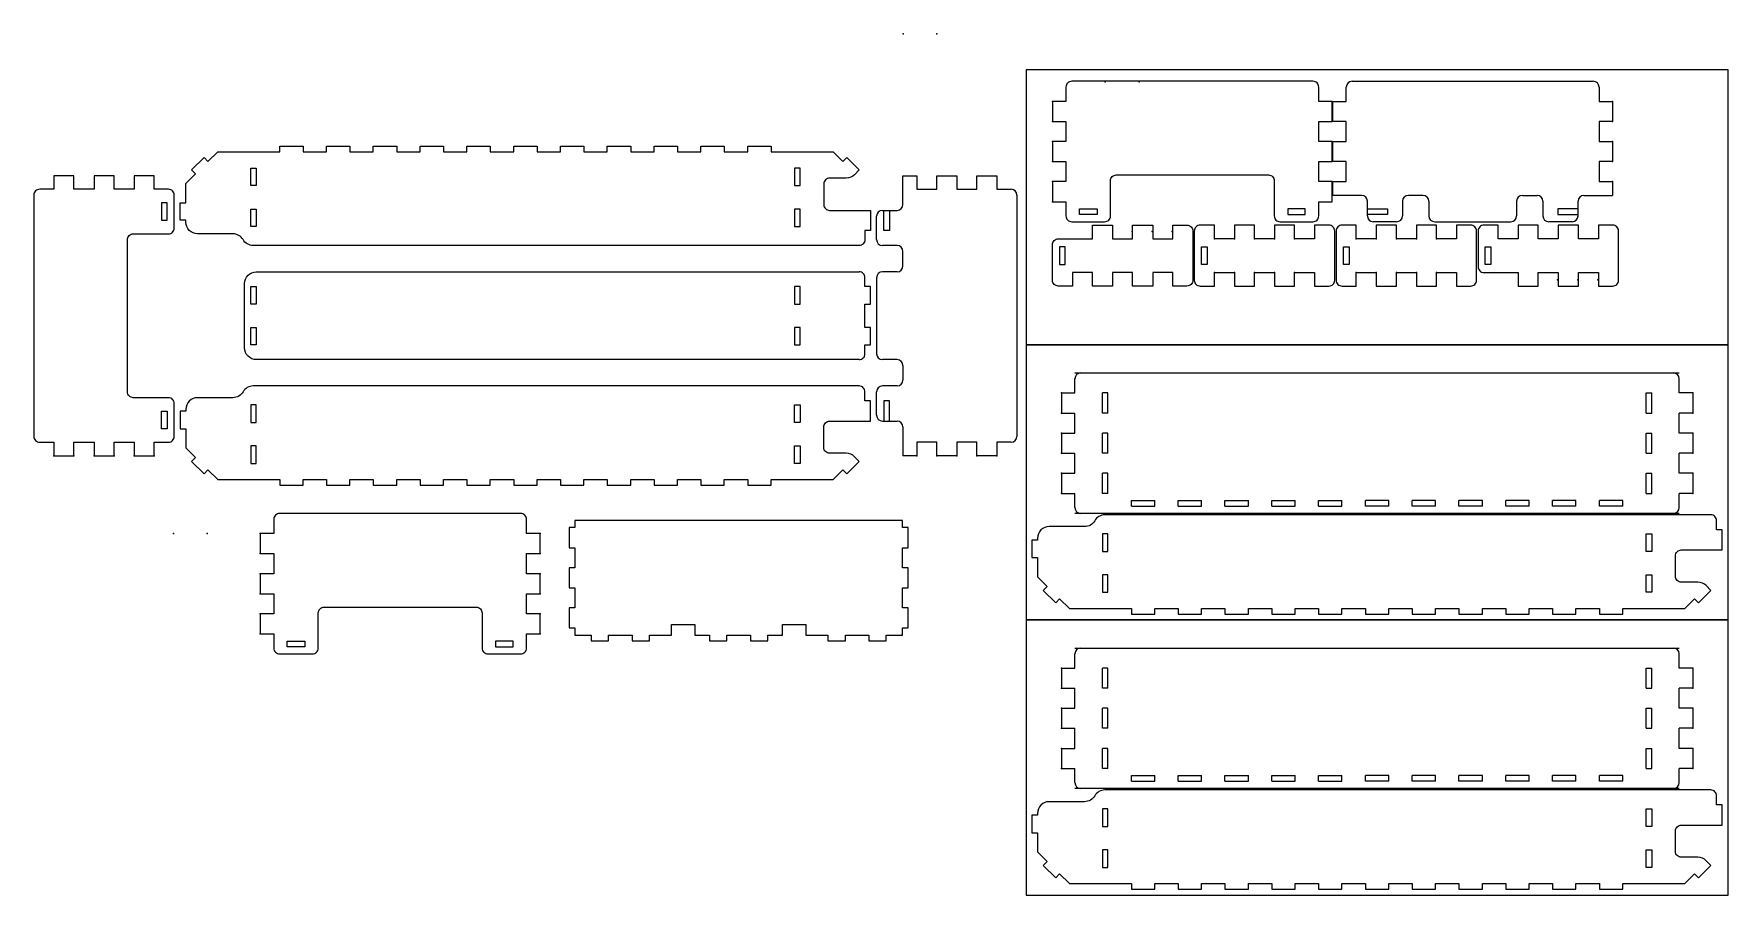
# Model space of a CAD drawing. Header units: inches. Extents: x 0.7 to 73.1, y -12 to 24.8.
import ezdxf

# ---------------------------------------------------------------- set-up
doc = ezdxf.new("R2010")
doc.units = ezdxf.units.IN
doc.header["$MEASUREMENT"] = 0
doc.layers.add('CUT', color=1, linetype='Continuous')

# ---------------------------------------------------------------- blocks, each defined once
blk = doc.blocks.new('Floor_Side')
at = {"layer": 'CUT'}
for points in [[(-26.804, -1.109, -0.414214), (-27.304, -0.609), (-27.304, -0.533), (-27.544, -0.533), (-27.544, 0.217), (-27.304, 0.217), (-27.304, 1.032), (-26.889, 1.446), (-27.059, 1.616), (-26.529, 2.146), (-26.359, 1.977), (-25.944, 2.391), (-23.294, 2.391), (-23.294, 2.631), (-22.294, 2.631), (-22.294, 2.391), (-21.294, 2.391), (-21.294, 2.631), (-20.294, 2.631), (-20.294, 2.391), (-19.294, 2.391), (-19.294, 2.631), (-18.294, 2.631), (-18.294, 2.391), (-17.294, 2.391), (-17.294, 2.631), (-16.294, 2.631), (-16.294, 2.391), (-15.294, 2.391), (-15.294, 2.631), (-14.294, 2.631), (-14.294, 2.391), (-13.294, 2.391), (-13.294, 2.631), (-12.294, 2.631), (-12.294, 2.391), (-11.294, 2.391), (-11.294, 2.631), (-10.294, 2.631), (-10.294, 2.391), (-9.294, 2.391), (-9.294, 2.631), (-8.294, 2.631), (-8.294, 2.391), (-7.294, 2.391), (-7.294, 2.631), (-6.294, 2.631), (-6.294, 2.391), (-5.294, 2.391), (-5.294, 2.631), (-4.294, 2.631), (-4.294, 2.391), (-3.294, 2.391), (-3.294, 2.631), (-2.294, 2.631), (-2.294, 2.391), (0.357, 2.391), (0.771, 1.977), (0.941, 2.146), (1.471, 1.616), (1.268, 1.413, -0.198912), (0.914, 1.266), (0.206, 1.266, 0.414214), (-0.044, 1.016), (-0.044, 0.141, 0.414214), (0.206, -0.109), (1.956, -0.109)], [(1.956, -0.109), (1.956, -0.971), (1.716, -0.971), (1.716, -1.359, -0.414214), (1.466, -1.609), (-24.428, -1.609, -0.267949), (-24.861, -1.359, 0.267949), (-25.294, -1.109), (-26.804, -1.109)]]:
    blk.add_lwpolyline(points, format="xyb", dxfattribs=at)
for points in [[(-24.534, 1.699), (-24.294, 1.699), (-24.294, 0.949), (-24.534, 0.949)], [(-1.054, 1.699), (-1.294, 1.699), (-1.294, 0.949), (-1.054, 0.949)], [(-24.534, -0.051), (-24.294, -0.051), (-24.294, -0.801), (-24.534, -0.801)], [(-1.054, -0.051), (-1.294, -0.051), (-1.294, -0.801), (-1.054, -0.801)]]:
    blk.add_lwpolyline(points, close=True, dxfattribs=at)
blk = doc.blocks.new('End_Long')
at = {"layer": 'CUT'}
blk.add_lwpolyline([(-3.25, 0), (3.25, 0, -0.414214), (3.5, -0.25), (3.5, -1.75, 0.414214), (3.75, -2), (5.151, -2, 0.414214), (5.401, -1.75), (5.401, -1.143), (5.98, -1.143), (5.98, -0.286), (5.401, -0.286), (5.401, 0.571), (5.98, 0.571), (5.98, 1.429), (5.401, 1.429), (5.401, 2.286), (5.98, 2.286), (5.98, 3.143), (5.401, 3.143), (5.401, 3.75, 0.414214), (5.151, 4), (-5.151, 4, 0.414214), (-5.401, 3.75), (-5.401, 3.143), (-5.98, 3.143), (-5.98, 2.286), (-5.401, 2.286), (-5.401, 1.429), (-5.98, 1.429), (-5.98, 0.571), (-5.401, 0.571), (-5.401, -0.286), (-5.98, -0.286), (-5.98, -1.143), (-5.401, -1.143), (-5.401, -1.75, 0.414214), (-5.151, -2), (-3.75, -2, 0.414214), (-3.5, -1.75), (-3.5, -0.25, -0.414214)], format="xyb", close=True, dxfattribs=at)
for points in [[(-4.825, -1.691), (-4.825, -1.451), (-4.075, -1.451), (-4.075, -1.691)], [(4.825, -1.691), (4.825, -1.451), (4.075, -1.451), (4.075, -1.691)]]:
    blk.add_lwpolyline(points, close=True, dxfattribs=at)
for p in [(-5.98, 3.143), (5.98, 3.143), (-5.98, 2.286), (5.98, 2.286), (-5.98, 1.429), (5.98, 1.429), (-5.98, 0.571), (5.98, 0.571), (-5.98, -0.286), (5.98, -0.286), (-5.98, -1.143), (5.98, -1.143)]:
    blk.add_point(p, dxfattribs=at)
blk = doc.blocks.new('Corner_Wheel')
at = {"layer": 'CUT'}
blk.add_lwpolyline([(0.721, -0.299), (0.721, 1.166), (1.301, 1.166), (1.301, 2.023), (0.721, 2.023), (0.721, 2.88), (1.301, 2.88), (1.301, 3.737), (0.721, 3.737), (0.721, 4.594), (1.301, 4.594), (1.301, 5.201, 0.414214), (1.051, 5.451), (-1.051, 5.451, 0.414214), (-1.301, 5.201), (-1.301, 4.594), (-0.721, 4.594), (-0.721, 3.737), (-1.301, 3.737), (-1.301, 2.88), (-0.721, 2.88), (-0.721, 2.023), (-1.301, 2.023), (-1.301, 1.166), (-0.721, 1.166), (-0.721, 0.309), (-1.301, 0.309), (-1.301, -0.299, 0.414214), (-1.051, -0.549), (0.471, -0.549, 0.414214)], format="xyb", close=True, dxfattribs=at)
blk.add_lwpolyline([(-0.375, -0.24), (-0.375, 0), (0.375, 0), (0.375, -0.24)], close=True, dxfattribs=at)
for p in [(1.033, 4.567), (1.033, 3.71), (1.033, 2.853)]:
    blk.add_point(p, dxfattribs=at)
blk = doc.blocks.new('Corner_High')
at = {"layer": 'CUT'}
blk.add_lwpolyline([(0.721, -4.286), (1.301, -4.286), (1.301, -3.429), (0.721, -3.429), (0.721, -2.571), (1.301, -2.571), (1.301, -1.714), (0.721, -1.714), (0.721, -0.857), (1.301, -0.857), (1.301, -0.25, 0.414214), (1.051, 0), (-1.051, 0, 0.414214), (-1.301, -0.25), (-1.301, -0.857), (-0.721, -0.857), (-0.721, -1.714), (-1.301, -1.714), (-1.301, -2.571), (-0.721, -2.571), (-0.721, -3.429), (-1.301, -3.429), (-1.301, -4.286), (-0.721, -4.286), (-0.721, -5.143), (-1.301, -5.143), (-1.301, -5.75, 0.414214), (-1.051, -6), (1.051, -6, 0.414214), (1.301, -5.75), (1.301, -5.143), (0.721, -5.143)], format="xyb", close=True, dxfattribs=at)
blk.add_lwpolyline([(-0.375, -5.691), (-0.375, -5.451), (0.375, -5.451), (0.375, -5.691)], close=True, dxfattribs=at)
for p in [(-0.721, -1.714), (0.721, -1.714), (-0.721, -2.571), (0.721, -2.571), (-0.721, -3.429), (0.721, -3.429), (-0.721, -4.286), (0.721, -4.286), (-0.721, -5.143), (0.721, -5.143)]:
    blk.add_point(p, dxfattribs=at)
blk = doc.blocks.new('Wall_Wheel')
at = {"layer": 'CUT'}
for p, q in [((1.125, 5.98), (1.714, 5.98)), ((1.125, 4.75), (1.125, 5.98)), ((1.714, 5.98), (1.714, 5.401)), ((2.571, 5.401), (2.571, 5.98)), ((2.571, 5.98), (3.429, 5.98)), ((3.429, 5.98), (3.429, 5.401)), ((4.286, 5.401), (4.286, 5.98)), ((4.286, 5.98), (5.143, 5.98)), ((5.143, 5.98), (5.143, 5.401)), ((1.714, 5.401), (2.571, 5.401)), ((3.429, 5.401), (4.286, 5.401)), ((5.143, 5.401), (5.75, 5.401)), ((6, 5.151), (6, -5.151)), ((0.25, 4.5), (0.875, 4.5)), ((0, 3.25), (0, 4.25)), ((0.875, 3), (0.25, 3)), ((1.125, 2.125), (1.125, 2.75)), ((0, 1.625), (0, -1.625)), ((0.875, 1.875), (0.25, 1.875)), ((0.875, -1.875), (0.25, -1.875)), ((1.125, -2.125), (1.125, -2.75)), ((0, -4.25), (0, -3.25)), ((0.875, -3), (0.25, -3)), ((0.25, -4.5), (0.875, -4.5)), ((1.125, -4.75), (1.125, -5.98)), ((2.571, -5.401), (1.714, -5.401)), ((1.714, -5.401), (1.714, -5.98)), ((2.571, -5.98), (2.571, -5.401)), ((4.286, -5.401), (3.429, -5.401)), ((3.429, -5.401), (3.429, -5.98)), ((4.286, -5.98), (4.286, -5.401)), ((5.75, -5.401), (5.143, -5.401)), ((5.143, -5.401), (5.143, -5.98)), ((1.714, -5.98), (1.125, -5.98)), ((3.429, -5.98), (2.571, -5.98)), ((5.143, -5.98), (4.286, -5.98))]:
    blk.add_line(p, q, dxfattribs=at)
for points in [[(0.309, 4.5), (0.549, 4.5), (0.549, 3.638), (0.309, 3.638)], [(0.309, -4.5), (0.549, -4.5), (0.549, -3.638), (0.309, -3.638)]]:
    blk.add_lwpolyline(points, close=True, dxfattribs=at)
for centre, start, end in [((5.75, 5.151), 0, 90), ((0.25, 4.25), 90, 180), ((0.875, 4.75), 270, 0), ((0.25, 3.25), 180, 270), ((0.875, 2.75), 0, 90), ((0.25, 1.625), 90, 180), ((0.875, 2.125), 270, 0), ((0.25, -1.625), 180, 270), ((0.875, -2.125), 0, 90), ((0.875, -2.75), 270, 0), ((0.25, -3.25), 90, 180), ((0.25, -4.25), 180, 270), ((0.875, -4.75), 0, 90), ((5.75, -5.151), 270, 0)]:
    blk.add_arc(centre, 0.25, start, end, dxfattribs=at)
for p in [(1.714, -5.98), (2.571, -5.98), (3.429, -5.98), (4.286, -5.98), (5.143, -5.98)]:
    blk.add_point(p, dxfattribs=at)
blk = doc.blocks.new('Wall_Handle')
at = {"layer": 'CUT'}
blk.add_lwpolyline([(4, -3.25), (4, 3.25, -0.414214), (4.25, 3.5), (5.75, 3.5, 0.414214), (6, 3.75), (6, 5.151, 0.414214), (5.75, 5.401), (5.143, 5.401), (5.143, 5.98), (4.286, 5.98), (4.286, 5.401), (3.429, 5.401), (3.429, 5.98), (2.571, 5.98), (2.571, 5.401), (1.714, 5.401), (1.714, 5.98), (0.857, 5.98), (0.857, 5.401), (0.25, 5.401, 0.414214), (0, 5.151), (0, -5.151, 0.414214), (0.25, -5.401), (0.857, -5.401), (0.857, -5.98), (1.714, -5.98), (1.714, -5.401), (2.571, -5.401), (2.571, -5.98), (3.429, -5.98), (3.429, -5.401), (4.286, -5.401), (4.286, -5.98), (5.143, -5.98), (5.143, -5.401), (5.75, -5.401, 0.414214), (6, -5.151), (6, -3.75, 0.414214), (5.75, -3.5), (4.25, -3.5, -0.414214)], format="xyb", close=True, dxfattribs=at)
for points in [[(5.691, 4.825), (5.451, 4.825), (5.451, 4.075), (5.691, 4.075)], [(5.691, -4.825), (5.451, -4.825), (5.451, -4.075), (5.691, -4.075)]]:
    blk.add_lwpolyline(points, close=True, dxfattribs=at)
for p in [(0.857, -5.98), (1.714, -5.98), (2.571, -5.98), (3.429, -5.98), (4.286, -5.98), (5.143, -5.98)]:
    blk.add_point(p, dxfattribs=at)
blk = doc.blocks.new('Wall_Side')
at = {"layer": 'CUT'}
for p, q in [((-12.911, 0), (12.911, 0)), ((-12.911, -0.857), (-12.911, -0.25)), ((12.911, -0.857), (12.911, -0.25)), ((-13.49, -0.857), (-12.911, -0.857)), ((-13.49, -0.857), (-13.49, -1.714)), ((-11.74, -1.714), (-11.74, -0.857)), ((-11.5, -0.857), (-11.74, -0.857)), ((-11.5, -1.714), (-11.5, -0.857)), ((11.5, -1.714), (11.5, -0.857)), ((11.5, -0.857), (11.74, -0.857)), ((11.74, -1.714), (11.74, -0.857)), ((13.49, -0.857), (12.911, -0.857)), ((13.49, -0.857), (13.49, -1.714)), ((-13.49, -1.714), (-12.911, -1.714)), ((-12.911, -2.571), (-12.911, -1.714)), ((-11.5, -1.714), (-11.74, -1.714)), ((11.5, -1.714), (11.74, -1.714)), ((13.49, -1.714), (12.911, -1.714)), ((12.911, -2.571), (12.911, -1.714)), ((-13.49, -2.571), (-12.911, -2.571)), ((-13.49, -2.571), (-13.49, -3.429)), ((-11.74, -3.429), (-11.74, -2.571)), ((-11.5, -2.571), (-11.74, -2.571)), ((-11.5, -3.429), (-11.5, -2.571)), ((11.5, -3.429), (11.5, -2.571)), ((11.5, -2.571), (11.74, -2.571)), ((11.74, -3.429), (11.74, -2.571)), ((13.49, -2.571), (12.911, -2.571)), ((13.49, -2.571), (13.49, -3.429)), ((-13.49, -3.429), (-12.911, -3.429)), ((-12.911, -4.286), (-12.911, -3.429)), ((-11.5, -3.429), (-11.74, -3.429)), ((11.5, -3.429), (11.74, -3.429)), ((13.49, -3.429), (12.911, -3.429)), ((12.911, -4.286), (12.911, -3.429)), ((-13.49, -4.286), (-12.911, -4.286)), ((-13.49, -4.286), (-13.49, -5.143)), ((-11.74, -5.143), (-11.74, -4.286)), ((-11.5, -4.286), (-11.74, -4.286)), ((-11.5, -5.143), (-11.5, -4.286)), ((11.5, -5.143), (11.5, -4.286)), ((11.5, -4.286), (11.74, -4.286)), ((11.74, -5.143), (11.74, -4.286)), ((13.49, -4.286), (12.911, -4.286)), ((13.49, -4.286), (13.49, -5.143)), ((-13.49, -5.143), (-12.911, -5.143)), ((-12.911, -5.75), (-12.911, -5.143)), ((-11.5, -5.143), (-11.74, -5.143)), ((-10.5, -5.451), (-9.5, -5.451)), ((-10.5, -5.691), (-10.5, -5.451)), ((-10.5, -5.691), (-9.5, -5.691)), ((-9.5, -5.691), (-9.5, -5.451)), ((-8.5, -5.451), (-7.5, -5.451)), ((-8.5, -5.691), (-8.5, -5.451)), ((-8.5, -5.691), (-7.5, -5.691)), ((-7.5, -5.691), (-7.5, -5.451)), ((-6.5, -5.451), (-5.5, -5.451)), ((-6.5, -5.691), (-6.5, -5.451)), ((-6.5, -5.691), (-5.5, -5.691)), ((-5.5, -5.691), (-5.5, -5.451)), ((-4.5, -5.451), (-3.5, -5.451)), ((-4.5, -5.691), (-4.5, -5.451)), ((-4.5, -5.691), (-3.5, -5.691)), ((-3.5, -5.691), (-3.5, -5.451)), ((-2.5, -5.451), (-1.5, -5.451)), ((-2.5, -5.691), (-2.5, -5.451)), ((-2.5, -5.691), (-1.5, -5.691)), ((-1.5, -5.691), (-1.5, -5.451)), ((0.5, -5.451), (-0.5, -5.451)), ((-0.5, -5.691), (-0.5, -5.451)), ((0.5, -5.691), (-0.5, -5.691)), ((0.5, -5.691), (0.5, -5.451)), ((2.5, -5.451), (1.5, -5.451)), ((1.5, -5.691), (1.5, -5.451)), ((2.5, -5.691), (1.5, -5.691)), ((2.5, -5.691), (2.5, -5.451)), ((4.5, -5.451), (3.5, -5.451)), ((3.5, -5.691), (3.5, -5.451)), ((4.5, -5.691), (3.5, -5.691)), ((4.5, -5.691), (4.5, -5.451)), ((6.5, -5.451), (5.5, -5.451)), ((5.5, -5.691), (5.5, -5.451)), ((6.5, -5.691), (5.5, -5.691)), ((6.5, -5.691), (6.5, -5.451)), ((8.5, -5.451), (7.5, -5.451)), ((7.5, -5.691), (7.5, -5.451)), ((8.5, -5.691), (7.5, -5.691)), ((8.5, -5.691), (8.5, -5.451)), ((10.5, -5.451), (9.5, -5.451)), ((9.5, -5.691), (9.5, -5.451)), ((10.5, -5.691), (9.5, -5.691)), ((10.5, -5.691), (10.5, -5.451)), ((11.5, -5.143), (11.74, -5.143)), ((13.49, -5.143), (12.911, -5.143)), ((12.911, -5.75), (12.911, -5.143)), ((12.911, -6), (-12.911, -6))]:
    blk.add_line(p, q, dxfattribs=at)
for centre, start, end in [((-12.661, -0.25), 90, 180), ((12.661, -0.25), 0, 90), ((-12.661, -5.75), 180, 270), ((12.661, -5.75), 270, 0)]:
    blk.add_arc(centre, 0.25, start, end, dxfattribs=at)
for p in [(-13.49, -0.857), (13.49, -0.857), (-13.49, -1.714), (13.49, -1.714), (-13.49, -2.571), (13.49, -2.571), (-13.49, -3.429), (13.49, -3.429), (-13.49, -4.286), (13.49, -4.286), (-13.49, -5.143), (13.49, -5.143)]:
    blk.add_point(p, dxfattribs=at)
blk = doc.blocks.new('Floor_Mid')
at = {"layer": 'CUT'}
for points in [[(-0.25, -1.875), (-26.01, -1.875, -0.414214), (-26.51, -1.375), (-26.51, 1.375, -0.414214), (-26.01, 1.875), (-0.25, 1.875)], [(-0.25, -1.875, 0.414214), (0, -1.625), (0, -1.25), (0.24, -1.25), (0.24, -0.5), (0, -0.5), (0, 0.5), (0.24, 0.5), (0.24, 1.25), (0, 1.25), (0, 1.625, 0.414214), (-0.25, 1.875)]]:
    blk.add_lwpolyline(points, format="xyb", dxfattribs=at)
for points in [[(-26.25, 1.25), (-26.01, 1.25), (-26.01, 0.5), (-26.25, 0.5)], [(-2.77, 1.25), (-3.01, 1.25), (-3.01, 0.5), (-2.77, 0.5)], [(-26.25, -0.5), (-26.01, -0.5), (-26.01, -1.25), (-26.25, -1.25)], [(-2.77, -0.5), (-3.01, -0.5), (-3.01, -1.25), (-2.77, -1.25)]]:
    blk.add_lwpolyline(points, close=True, dxfattribs=at)

msp = doc.modelspace()

# ---------------------------------------------------------------- linework, layer by layer
for points in [[(43.119, 11.481), (73.119, 11.481), (73.119, 23.231), (43.119, 23.231)], [(43.119, -0.269), (73.119, -0.269), (73.119, 11.481), (43.119, 11.481)], [(43.119, -12.019), (73.119, -12.019), (73.119, -0.269), (43.119, -0.269)]]:
    msp.add_lwpolyline(points, close=True)
at = {"layer": 'CUT'}
msp.add_lwpolyline([(32.089, -1.159), (32.089, -0.919), (32.714, -0.919), (32.714, -0.468), (33.714, -0.468), (33.714, -0.919), (34.647, -0.919), (34.647, -1.159), (35.397, -1.159), (35.397, -0.919), (36.397, -0.919), (36.397, -1.159), (37.147, -1.159), (37.147, -0.919), (37.839, -0.919), (37.839, -0.61), (38.079, -0.61), (38.079, 0.247), (37.839, 0.247), (37.839, 1.104), (38.079, 1.104), (38.079, 1.961), (37.839, 1.961), (37.839, 2.818), (38.079, 2.818), (38.079, 3.675), (37.839, 3.675), (37.839, 3.984), (23.839, 3.984), (23.839, 3.675), (23.599, 3.675), (23.599, 2.818), (23.839, 2.818), (23.839, 1.961), (23.599, 1.961), (23.599, 1.104), (23.839, 1.104), (23.839, 0.247), (23.599, 0.247), (23.599, -0.61), (23.839, -0.61), (23.839, -0.919), (24.532, -0.919), (24.532, -1.159), (25.282, -1.159), (25.282, -0.919), (26.282, -0.919), (26.282, -1.159), (27.032, -1.159), (27.032, -0.919), (27.964, -0.919), (27.964, -0.468), (28.964, -0.468), (28.964, -0.919), (29.589, -0.919), (29.589, -1.159), (30.339, -1.159), (30.339, -0.919), (31.339, -0.919), (31.339, -1.159)], close=True, dxfattribs=at)
for p in [(37.869, 24.763), (39.312, 24.763), (46.504, 22.713), (47.946, 22.713), (6.686, 3.423), (8.129, 3.423)]:
    msp.add_point(p, dxfattribs=at)

# ---------------------------------------------------------------- block references
for name, p, rotation in [('Wall_Handle', (50.226, 22.74), 270), ('Wall_Wheel', (62.205, 16.74), 90), ('Corner_High', (56.308, 15.293), 270), ('Corner_High', (62.371, 15.293), 270), ('Corner_Wheel', (62.982, 15.293), 270)]:
    msp.add_blockref(name, p, dxfattribs=dict(rotation=rotation))
for name, p in [('Floor_Side', (34.519, 17.335)), ('Wall_Handle', (0.72, 12.726)), ('Wall_Wheel', (36.731, 12.726)), ('Floor_Mid', (36.236, 12.726)), ('Wall_Side', (58.119, 10.283)), ('End_Long', (16.374, 0.28)), ('Wall_Side', (58.119, -1.467))]:
    msp.add_blockref(name, p)
at = {"xscale": -1}
for name, p, rotation in [('Corner_Wheel', (44.794, 15.293), 270), ('Floor_Side', (34.519, 8.117), 180), ('Floor_Side', (70.913, 2.612), 180), ('Floor_Side', (70.913, -9.138), 180)]:
    msp.add_blockref(name, p, dxfattribs=dict(at, rotation=rotation))

doc.saveas('drawing.dxf')
